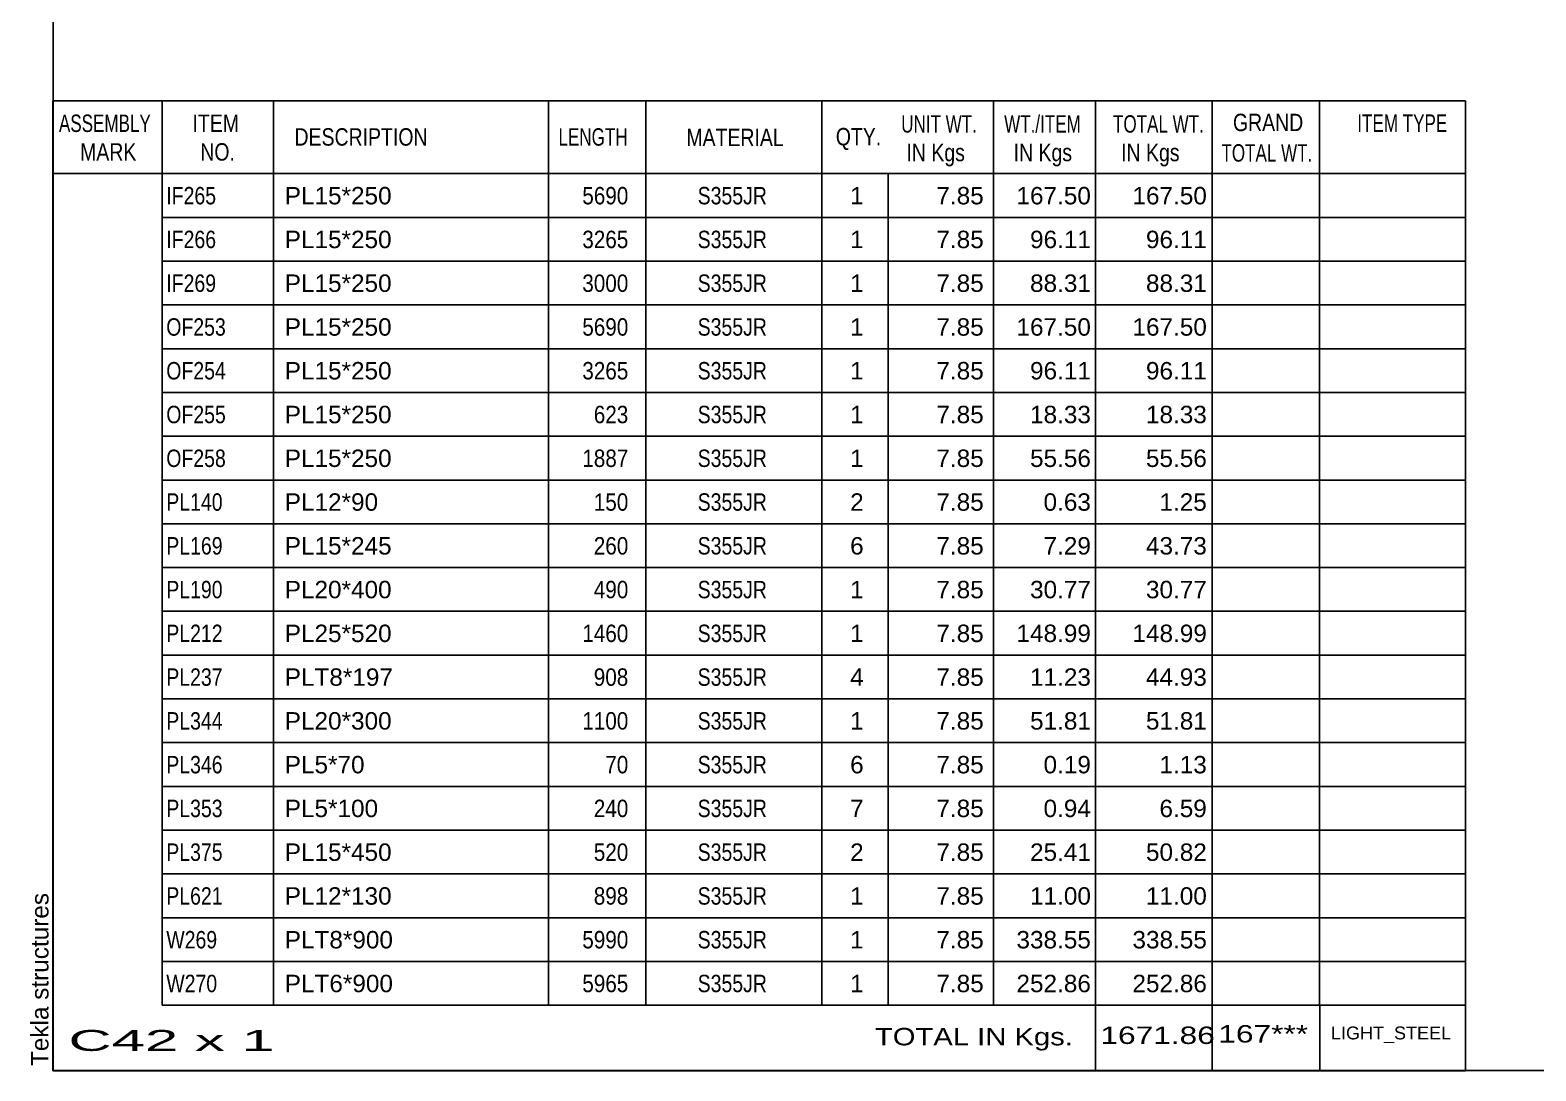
# Model space of a CAD drawing. Header units: millimetres. Extents: x -248 to 165, y -164 to 123.
# Drawn here: x -247.6 to -82.5, y -164.5 to -50.3 of the extents above; entities that cross this region are included whole.
import ezdxf

# ---------------------------------------------------------------- set-up
doc = ezdxf.new("R2010")
doc.units = ezdxf.units.MM
doc.styles.add('Arial', font='ARIAL.TTF', dxfattribs={"height": 0.2})

# ---------------------------------------------------------------- blocks, each defined once
blk = doc.blocks.new('Unknown-623355629-1210')
at = {"color": 5, "linetype": 'Continuous'}
for p, q in [((-245.08, 122.54), (-245.08, -164.46)), ((-245.08, -164.46), (164.92, -164.46))]:
    blk.add_line(p, q, dxfattribs=at)
at = {"color": 174, "linetype": 'Continuous', "style": 'Arial'}
blk.add_text('Tekla structures', height=1.9102, rotation=90, dxfattribs=at).set_placement((-245.58, -163.96))
blk = doc.blocks.new('CBS_BOM-623355629-13448')
at = {"color": 7, "linetype": 'Continuous'}
for p, q in [((-245.11, -66.09), (-245.11, -58.09)), ((-245.11, -58.09), (-90.19, -58.09)), ((-233.11, -66.09), (-233.11, -58.09)), ((-220.92, -66.09), (-220.92, -58.09)), ((-190.76, -66.09), (-190.76, -58.09)), ((-180.08, -66.09), (-180.08, -58.09)), ((-160.76, -66.09), (-160.76, -58.09)), ((-141.96, -66.09), (-141.96, -58.09)), ((-130.75, -66.09), (-130.75, -58.09)), ((-117.96, -66.09), (-117.96, -58.09)), ((-106.21, -66.09), (-106.21, -58.09)), ((-90.19, -58.1), (-90.19, -66.08)), ((-245.11, -66.09), (-90.19, -66.09)), ((-245.11, -70.89), (-245.11, -66.09)), ((-233.11, -70.89), (-233.11, -66.09)), ((-220.92, -70.89), (-220.92, -66.09)), ((-190.76, -70.89), (-190.76, -66.09)), ((-180.08, -70.89), (-180.08, -66.09)), ((-160.76, -70.89), (-160.76, -66.09)), ((-153.5, -70.89), (-153.5, -66.09)), ((-141.96, -70.89), (-141.96, -66.09)), ((-130.75, -70.89), (-130.75, -66.09)), ((-117.96, -70.89), (-117.96, -66.09)), ((-106.2, -70.89), (-106.2, -66.09)), ((-90.19, -66.1), (-90.19, -70.89)), ((-245.11, -75.69), (-245.11, -70.89)), ((-233.11, -70.89), (-90.19, -70.89)), ((-233.11, -75.69), (-233.11, -70.89)), ((-220.92, -75.69), (-220.92, -70.89)), ((-190.76, -75.69), (-190.76, -70.89)), ((-180.08, -75.69), (-180.08, -70.89)), ((-160.76, -75.69), (-160.76, -70.89)), ((-153.5, -75.69), (-153.5, -70.89)), ((-141.96, -75.69), (-141.96, -70.89)), ((-130.75, -75.69), (-130.75, -70.89)), ((-117.96, -75.69), (-117.96, -70.89)), ((-106.2, -75.69), (-106.2, -70.89)), ((-90.19, -70.9), (-90.19, -75.69)), ((-245.11, -80.49), (-245.11, -75.69)), ((-233.11, -75.69), (-90.19, -75.69)), ((-233.11, -80.49), (-233.11, -75.69)), ((-220.92, -80.49), (-220.92, -75.69)), ((-190.76, -80.49), (-190.76, -75.69)), ((-180.08, -80.49), (-180.08, -75.69)), ((-160.76, -80.49), (-160.76, -75.69)), ((-153.5, -80.49), (-153.5, -75.69)), ((-141.96, -80.49), (-141.96, -75.69)), ((-130.75, -80.49), (-130.75, -75.69)), ((-117.96, -80.49), (-117.96, -75.69)), ((-106.2, -80.49), (-106.2, -75.69)), ((-90.19, -75.7), (-90.19, -80.49)), ((-245.11, -85.29), (-245.11, -80.49)), ((-233.11, -80.49), (-90.19, -80.49)), ((-233.11, -85.29), (-233.11, -80.49)), ((-220.92, -85.29), (-220.92, -80.49)), ((-190.76, -85.29), (-190.76, -80.49)), ((-180.08, -85.29), (-180.08, -80.49)), ((-160.76, -85.29), (-160.76, -80.49)), ((-153.5, -85.29), (-153.5, -80.49)), ((-141.96, -85.29), (-141.96, -80.49)), ((-130.75, -85.29), (-130.75, -80.49)), ((-117.96, -85.29), (-117.96, -80.49)), ((-106.2, -85.29), (-106.2, -80.49)), ((-90.19, -80.5), (-90.19, -85.29)), ((-245.11, -90.09), (-245.11, -85.29)), ((-233.11, -85.29), (-90.19, -85.29)), ((-233.11, -90.09), (-233.11, -85.29)), ((-220.92, -90.09), (-220.92, -85.29)), ((-190.76, -90.09), (-190.76, -85.29)), ((-180.08, -90.09), (-180.08, -85.29)), ((-160.76, -90.09), (-160.76, -85.29)), ((-153.5, -90.09), (-153.5, -85.29)), ((-141.96, -90.09), (-141.96, -85.29)), ((-130.75, -90.09), (-130.75, -85.29)), ((-117.96, -90.09), (-117.96, -85.29)), ((-106.2, -90.09), (-106.2, -85.29)), ((-90.19, -85.3), (-90.19, -90.09)), ((-245.11, -94.89), (-245.11, -90.09)), ((-233.11, -90.09), (-90.19, -90.09)), ((-233.11, -94.89), (-233.11, -90.09)), ((-220.92, -94.89), (-220.92, -90.09)), ((-190.76, -94.89), (-190.76, -90.09)), ((-180.08, -94.89), (-180.08, -90.09)), ((-160.76, -94.89), (-160.76, -90.09)), ((-153.5, -94.89), (-153.5, -90.09)), ((-141.96, -94.89), (-141.96, -90.09)), ((-130.75, -94.89), (-130.75, -90.09)), ((-117.96, -94.89), (-117.96, -90.09)), ((-106.2, -94.89), (-106.2, -90.09)), ((-90.19, -90.1), (-90.19, -94.89)), ((-245.11, -99.69), (-245.11, -94.89)), ((-233.11, -94.89), (-90.19, -94.89)), ((-233.11, -99.69), (-233.11, -94.89)), ((-220.92, -99.69), (-220.92, -94.89)), ((-190.76, -99.69), (-190.76, -94.89)), ((-180.08, -99.69), (-180.08, -94.89)), ((-160.76, -99.69), (-160.76, -94.89)), ((-153.5, -99.69), (-153.5, -94.89)), ((-141.96, -99.69), (-141.96, -94.89)), ((-130.75, -99.69), (-130.75, -94.89)), ((-117.96, -99.69), (-117.96, -94.89)), ((-106.2, -99.69), (-106.2, -94.89)), ((-90.19, -94.9), (-90.19, -99.69)), ((-245.11, -104.49), (-245.11, -99.69)), ((-233.11, -99.69), (-90.19, -99.69)), ((-233.11, -104.49), (-233.11, -99.69)), ((-220.92, -104.49), (-220.92, -99.69)), ((-190.76, -104.49), (-190.76, -99.69)), ((-180.08, -104.49), (-180.08, -99.69)), ((-160.76, -104.49), (-160.76, -99.69)), ((-153.5, -104.49), (-153.5, -99.69)), ((-141.96, -104.49), (-141.96, -99.69)), ((-130.75, -104.49), (-130.75, -99.69)), ((-117.96, -104.49), (-117.96, -99.69)), ((-106.2, -104.49), (-106.2, -99.69)), ((-90.19, -99.7), (-90.19, -104.49)), ((-245.11, -109.29), (-245.11, -104.49)), ((-233.11, -104.49), (-90.19, -104.49)), ((-233.11, -109.29), (-233.11, -104.49)), ((-220.92, -109.29), (-220.92, -104.49)), ((-190.76, -109.29), (-190.76, -104.49)), ((-180.08, -109.29), (-180.08, -104.49)), ((-160.76, -109.29), (-160.76, -104.49)), ((-153.5, -109.29), (-153.5, -104.49)), ((-141.96, -109.29), (-141.96, -104.49)), ((-130.75, -109.29), (-130.75, -104.49)), ((-117.96, -109.29), (-117.96, -104.49)), ((-106.2, -109.29), (-106.2, -104.49)), ((-90.19, -104.5), (-90.19, -109.29)), ((-245.11, -114.09), (-245.11, -109.29)), ((-233.11, -109.29), (-90.19, -109.29)), ((-233.11, -114.09), (-233.11, -109.29)), ((-220.92, -114.09), (-220.92, -109.29)), ((-190.76, -114.09), (-190.76, -109.29)), ((-180.08, -114.09), (-180.08, -109.29)), ((-160.76, -114.09), (-160.76, -109.29)), ((-153.5, -114.09), (-153.5, -109.29)), ((-141.96, -114.09), (-141.96, -109.29)), ((-130.75, -114.09), (-130.75, -109.29)), ((-117.96, -114.09), (-117.96, -109.29)), ((-106.2, -114.09), (-106.2, -109.29)), ((-90.19, -109.3), (-90.19, -114.09)), ((-245.11, -118.89), (-245.11, -114.09)), ((-233.11, -114.09), (-90.19, -114.09)), ((-233.11, -118.89), (-233.11, -114.09)), ((-220.92, -118.89), (-220.92, -114.09)), ((-190.76, -118.89), (-190.76, -114.09)), ((-180.08, -118.89), (-180.08, -114.09)), ((-160.76, -118.89), (-160.76, -114.09)), ((-153.5, -118.89), (-153.5, -114.09)), ((-141.96, -118.89), (-141.96, -114.09)), ((-130.75, -118.89), (-130.75, -114.09)), ((-117.96, -118.89), (-117.96, -114.09)), ((-106.2, -118.89), (-106.2, -114.09)), ((-90.19, -114.1), (-90.19, -118.89)), ((-245.11, -123.69), (-245.11, -118.89)), ((-233.11, -118.89), (-90.19, -118.89)), ((-233.11, -123.69), (-233.11, -118.89)), ((-220.92, -123.69), (-220.92, -118.89)), ((-190.76, -123.69), (-190.76, -118.89)), ((-180.08, -123.69), (-180.08, -118.89)), ((-160.76, -123.69), (-160.76, -118.89)), ((-153.5, -123.69), (-153.5, -118.89)), ((-141.96, -123.69), (-141.96, -118.89)), ((-130.75, -123.69), (-130.75, -118.89)), ((-117.96, -123.69), (-117.96, -118.89)), ((-106.2, -123.69), (-106.2, -118.89)), ((-90.19, -118.9), (-90.19, -123.69)), ((-245.11, -128.49), (-245.11, -123.69)), ((-233.11, -123.69), (-90.19, -123.69)), ((-233.11, -128.49), (-233.11, -123.69)), ((-220.92, -128.49), (-220.92, -123.69)), ((-190.76, -128.49), (-190.76, -123.69)), ((-180.08, -128.49), (-180.08, -123.69)), ((-160.76, -128.49), (-160.76, -123.69)), ((-153.5, -128.49), (-153.5, -123.69)), ((-141.96, -128.49), (-141.96, -123.69)), ((-130.75, -128.49), (-130.75, -123.69)), ((-117.96, -128.49), (-117.96, -123.69)), ((-106.2, -128.49), (-106.2, -123.69)), ((-90.19, -123.7), (-90.19, -128.49)), ((-245.11, -133.29), (-245.11, -128.49)), ((-233.11, -128.49), (-90.19, -128.49)), ((-233.11, -133.29), (-233.11, -128.49)), ((-220.92, -133.29), (-220.92, -128.49)), ((-190.76, -133.29), (-190.76, -128.49)), ((-180.08, -133.29), (-180.08, -128.49)), ((-160.76, -133.29), (-160.76, -128.49)), ((-153.5, -133.29), (-153.5, -128.49)), ((-141.96, -133.29), (-141.96, -128.49)), ((-130.75, -133.29), (-130.75, -128.49)), ((-117.96, -133.29), (-117.96, -128.49)), ((-106.2, -133.29), (-106.2, -128.49)), ((-90.19, -128.5), (-90.19, -133.29)), ((-245.11, -138.09), (-245.11, -133.29)), ((-233.11, -133.29), (-90.19, -133.29)), ((-233.11, -138.09), (-233.11, -133.29)), ((-220.92, -138.09), (-220.92, -133.29)), ((-190.76, -138.09), (-190.76, -133.29)), ((-180.08, -138.09), (-180.08, -133.29)), ((-160.76, -138.09), (-160.76, -133.29)), ((-153.5, -138.09), (-153.5, -133.29)), ((-141.96, -138.09), (-141.96, -133.29)), ((-130.75, -138.09), (-130.75, -133.29)), ((-117.96, -138.09), (-117.96, -133.29)), ((-106.2, -138.09), (-106.2, -133.29)), ((-90.19, -133.3), (-90.19, -138.09)), ((-245.11, -142.89), (-245.11, -138.09)), ((-233.11, -138.09), (-90.19, -138.09)), ((-233.11, -142.89), (-233.11, -138.09)), ((-220.92, -142.89), (-220.92, -138.09)), ((-190.76, -142.89), (-190.76, -138.09)), ((-180.08, -142.89), (-180.08, -138.09)), ((-160.76, -142.89), (-160.76, -138.09)), ((-153.5, -142.89), (-153.5, -138.09)), ((-141.96, -142.89), (-141.96, -138.09)), ((-130.75, -142.89), (-130.75, -138.09)), ((-117.96, -142.89), (-117.96, -138.09)), ((-106.2, -142.89), (-106.2, -138.09)), ((-90.19, -138.1), (-90.19, -142.89)), ((-245.11, -147.69), (-245.11, -142.89)), ((-233.11, -142.89), (-90.19, -142.89)), ((-233.11, -147.69), (-233.11, -142.89)), ((-220.92, -147.69), (-220.92, -142.89)), ((-190.76, -147.69), (-190.76, -142.89)), ((-180.08, -147.69), (-180.08, -142.89)), ((-160.76, -147.69), (-160.76, -142.89)), ((-153.5, -147.69), (-153.5, -142.89)), ((-141.96, -147.69), (-141.96, -142.89)), ((-130.75, -147.69), (-130.75, -142.89)), ((-117.96, -147.69), (-117.96, -142.89)), ((-106.2, -147.69), (-106.2, -142.89)), ((-90.19, -142.9), (-90.19, -147.69)), ((-245.11, -152.49), (-245.11, -147.69)), ((-233.11, -147.69), (-90.19, -147.69)), ((-233.11, -152.49), (-233.11, -147.69)), ((-220.92, -152.49), (-220.92, -147.69)), ((-190.76, -152.49), (-190.76, -147.69)), ((-180.08, -152.49), (-180.08, -147.69)), ((-160.76, -152.49), (-160.76, -147.69)), ((-153.5, -152.49), (-153.5, -147.69)), ((-141.96, -152.49), (-141.96, -147.69)), ((-130.75, -152.49), (-130.75, -147.69)), ((-117.96, -152.49), (-117.96, -147.69)), ((-106.2, -152.49), (-106.2, -147.69)), ((-90.19, -147.7), (-90.19, -152.49)), ((-245.11, -157.29), (-245.11, -152.49)), ((-233.11, -152.49), (-90.19, -152.49)), ((-233.11, -157.29), (-233.11, -152.49)), ((-220.92, -157.29), (-220.92, -152.49)), ((-190.76, -157.29), (-190.76, -152.49)), ((-180.08, -157.29), (-180.08, -152.49)), ((-160.76, -157.29), (-160.76, -152.49)), ((-153.5, -157.29), (-153.5, -152.49)), ((-141.96, -157.29), (-141.96, -152.49)), ((-130.75, -157.29), (-130.75, -152.49)), ((-117.96, -157.29), (-117.96, -152.49)), ((-106.2, -157.29), (-106.2, -152.49)), ((-90.19, -152.5), (-90.19, -157.29)), ((-245.11, -164.49), (-245.11, -157.31)), ((-233.11, -157.29), (-90.19, -157.29)), ((-130.75, -164.49), (-130.75, -157.31)), ((-117.96, -164.49), (-117.96, -157.31)), ((-106.16, -164.49), (-106.16, -157.31)), ((-90.19, -157.29), (-90.19, -164.49)), ((-245.11, -164.49), (-90.19, -164.49))]:
    blk.add_line(p, q, dxfattribs=at)
at = {"color": 3, "linetype": 'Continuous', "style": 'Arial'}
for s, height, width, p in [('ASSEMBLY', 1.91, 0.7, (-244.43, -61.52)), ('ITEM', 1.91, 0.8, (-229.78, -61.52)), ('DESCRIPTION', 1.9102, 0.8, (-218.6, -63.02)), ('LENGTH', 1.91, 0.7, (-189.65, -63.02)), ('QTY.', 1.91, 0.8, (-159.24, -62.99)), ('UNIT WT.', 1.91, 0.7, (-152.07, -61.59)), ('WT./ITEM', 1.91, 0.7, (-140.78, -61.59)), ('TOTAL WT.', 1.91, 0.7, (-128.84, -61.59)), ('GRAND', 1.91, 0.8, (-115.69, -61.43)), ('ITEM TYPE', 1.91, 0.7, (-102.05, -61.51)), ('MARK', 1.91, 0.8, (-242.11, -64.66)), ('NO.', 1.91, 0.8, (-228.93, -64.66)), ('MATERIAL', 1.91, 0.8, (-175.63, -63.07)), ('IN Kgs', 1.91, 0.8, (-151.49, -64.73)), ('IN Kgs', 1.91, 0.8, (-139.74, -64.73)), ('IN Kgs', 1.91, 0.8, (-127.95, -64.73)), ('TOTAL WT.', 1.91, 0.7, (-116.95, -64.77))]:
    blk.add_text(s, height=height, dxfattribs=dict(at, width=width)).set_placement(p)
at = {"color": 7, "linetype": 'Continuous', "style": 'Arial'}
for s, width, p in [('IF265', 0.8, (-232.66, -69.46)), ('5690', 0.85, (-187.04, -69.46)), ('S355JR', 0.8, (-174.39, -69.46)), ('IF266', 0.8, (-232.66, -74.26)), ('3265', 0.85, (-187.04, -74.26)), ('S355JR', 0.8, (-174.39, -74.26)), ('IF269', 0.8, (-232.66, -79.06)), ('3000', 0.85, (-187.04, -79.06)), ('S355JR', 0.8, (-174.39, -79.06)), ('OF253', 0.8, (-232.66, -83.86)), ('5690', 0.85, (-187.04, -83.86)), ('S355JR', 0.8, (-174.39, -83.86)), ('OF254', 0.8, (-232.66, -88.66)), ('3265', 0.85, (-187.04, -88.66)), ('S355JR', 0.8, (-174.39, -88.66)), ('OF255', 0.8, (-232.66, -93.46)), ('623', 0.85, (-185.78, -93.46)), ('S355JR', 0.8, (-174.39, -93.46)), ('OF258', 0.8, (-232.66, -98.26)), ('1887', 0.85, (-187.04, -98.26)), ('S355JR', 0.8, (-174.39, -98.26)), ('PL140', 0.8, (-232.66, -103.06)), ('150', 0.85, (-185.78, -103.06)), ('S355JR', 0.8, (-174.39, -103.06)), ('PL169', 0.8, (-232.66, -107.86)), ('260', 0.85, (-185.78, -107.86)), ('S355JR', 0.8, (-174.39, -107.86)), ('PL190', 0.8, (-232.66, -112.66)), ('490', 0.85, (-185.78, -112.66)), ('S355JR', 0.8, (-174.39, -112.66)), ('PL212', 0.8, (-232.66, -117.46)), ('1460', 0.85, (-187.04, -117.46)), ('S355JR', 0.8, (-174.39, -117.46)), ('PL237', 0.8, (-232.66, -122.26)), ('908', 0.85, (-185.78, -122.26)), ('S355JR', 0.8, (-174.39, -122.26)), ('PL344', 0.8, (-232.66, -127.06)), ('1100', 0.85, (-187.04, -127.06)), ('S355JR', 0.8, (-174.39, -127.06)), ('PL346', 0.8, (-232.66, -131.86)), ('70', 0.85, (-184.52, -131.86)), ('S355JR', 0.8, (-174.39, -131.86)), ('PL353', 0.8, (-232.66, -136.66)), ('240', 0.85, (-185.78, -136.66)), ('S355JR', 0.8, (-174.39, -136.66)), ('PL375', 0.8, (-232.66, -141.46)), ('520', 0.85, (-185.78, -141.46)), ('S355JR', 0.8, (-174.39, -141.46)), ('PL621', 0.8, (-232.66, -146.26)), ('898', 0.85, (-185.78, -146.26)), ('S355JR', 0.8, (-174.39, -146.26)), ('W269', 0.8, (-232.66, -151.06)), ('5990', 0.85, (-187.04, -151.06)), ('S355JR', 0.8, (-174.39, -151.06)), ('W270', 0.8, (-232.66, -155.86)), ('5965', 0.85, (-187.04, -155.86)), ('S355JR', 0.8, (-174.39, -155.86))]:
    blk.add_text(s, height=1.91, dxfattribs=dict(at, width=width)).set_placement(p)
for s, p in [('PL15*250', (-219.67, -69.46)), ('1', (-157.67, -69.46)), ('7.85', (-148.21, -69.46)), ('167.50', (-139.43, -69.46)), ('167.50', (-126.71, -69.46)), ('PL15*250', (-219.67, -74.26)), ('1', (-157.67, -74.26)), ('7.85', (-148.21, -74.26)), ('96.11', (-137.94, -74.26)), ('96.11', (-125.23, -74.26)), ('PL15*250', (-219.67, -79.06)), ('1', (-157.67, -79.06)), ('7.85', (-148.21, -79.06)), ('88.31', (-137.94, -79.06)), ('88.31', (-125.23, -79.06)), ('PL15*250', (-219.67, -83.86)), ('1', (-157.67, -83.86)), ('7.85', (-148.21, -83.86)), ('167.50', (-139.43, -83.86)), ('167.50', (-126.71, -83.86)), ('PL15*250', (-219.67, -88.66)), ('1', (-157.67, -88.66)), ('7.85', (-148.21, -88.66)), ('96.11', (-137.94, -88.66)), ('96.11', (-125.23, -88.66)), ('PL15*250', (-219.67, -93.46)), ('1', (-157.67, -93.46)), ('7.85', (-148.21, -93.46)), ('18.33', (-137.94, -93.46)), ('18.33', (-125.23, -93.46)), ('PL15*250', (-219.67, -98.26)), ('1', (-157.67, -98.26)), ('7.85', (-148.21, -98.26)), ('55.56', (-137.94, -98.26)), ('55.56', (-125.23, -98.26)), ('PL12*90', (-219.67, -103.06)), ('2', (-157.67, -103.06)), ('7.85', (-148.21, -103.06)), ('0.63', (-136.46, -103.06)), ('1.25', (-123.75, -103.06)), ('PL15*245', (-219.67, -107.86)), ('6', (-157.67, -107.86)), ('7.85', (-148.21, -107.86)), ('7.29', (-136.46, -107.86)), ('43.73', (-125.23, -107.86)), ('PL20*400', (-219.67, -112.66)), ('1', (-157.67, -112.66)), ('7.85', (-148.21, -112.66)), ('30.77', (-137.94, -112.66)), ('30.77', (-125.23, -112.66)), ('PL25*520', (-219.67, -117.46)), ('1', (-157.67, -117.46)), ('7.85', (-148.21, -117.46)), ('148.99', (-139.43, -117.46)), ('148.99', (-126.71, -117.46)), ('PLT8*197', (-219.67, -122.26)), ('4', (-157.67, -122.26)), ('7.85', (-148.21, -122.26)), ('11.23', (-137.94, -122.26)), ('44.93', (-125.23, -122.26)), ('PL20*300', (-219.67, -127.06)), ('1', (-157.67, -127.06)), ('7.85', (-148.21, -127.06)), ('51.81', (-137.94, -127.06)), ('51.81', (-125.23, -127.06)), ('PL5*70', (-219.67, -131.86)), ('6', (-157.67, -131.86)), ('7.85', (-148.21, -131.86)), ('0.19', (-136.46, -131.86)), ('1.13', (-123.75, -131.86)), ('PL5*100', (-219.67, -136.66)), ('7', (-157.67, -136.66)), ('7.85', (-148.21, -136.66)), ('0.94', (-136.46, -136.66)), ('6.59', (-123.75, -136.66)), ('PL15*450', (-219.67, -141.46)), ('2', (-157.67, -141.46)), ('7.85', (-148.21, -141.46)), ('25.41', (-137.94, -141.46)), ('50.82', (-125.23, -141.46)), ('PL12*130', (-219.67, -146.26)), ('1', (-157.67, -146.26)), ('7.85', (-148.21, -146.26)), ('11.00', (-137.94, -146.26)), ('11.00', (-125.23, -146.26)), ('PLT8*900', (-219.67, -151.06)), ('1', (-157.67, -151.06)), ('7.85', (-148.21, -151.06)), ('338.55', (-139.43, -151.06)), ('338.55', (-126.71, -151.06)), ('PLT6*900', (-219.67, -155.86)), ('1', (-157.67, -155.86)), ('7.85', (-148.21, -155.86)), ('252.86', (-139.43, -155.86)), ('252.86', (-126.71, -155.86))]:
    blk.add_text(s, height=1.91, dxfattribs=at).set_placement(p)
at = {"color": 6, "linetype": 'Continuous', "style": 'Arial'}
for s, height, width, p in [('C42 x 1', 2.292, 2.05, (-243.39, -162.3)), ('TOTAL IN Kgs.', 1.9102, 1.2, (-154.95, -161.69)), ('1671.86', 1.91, 1.3, (-130.22, -161.54)), ('167***', 1.91, 1.3, (-117.29, -161.38))]:
    blk.add_text(s, height=height, dxfattribs=dict(at, width=width)).set_placement(p)
blk.add_text('LIGHT_STEEL', height=1.4135, dxfattribs=at).set_placement((-104.94, -161.04))

msp = doc.modelspace()

# ---------------------------------------------------------------- block references
for name in ['Unknown-623355629-1210', 'CBS_BOM-623355629-13448']:
    msp.add_blockref(name, (0, 0))

doc.saveas('drawing.dxf')
